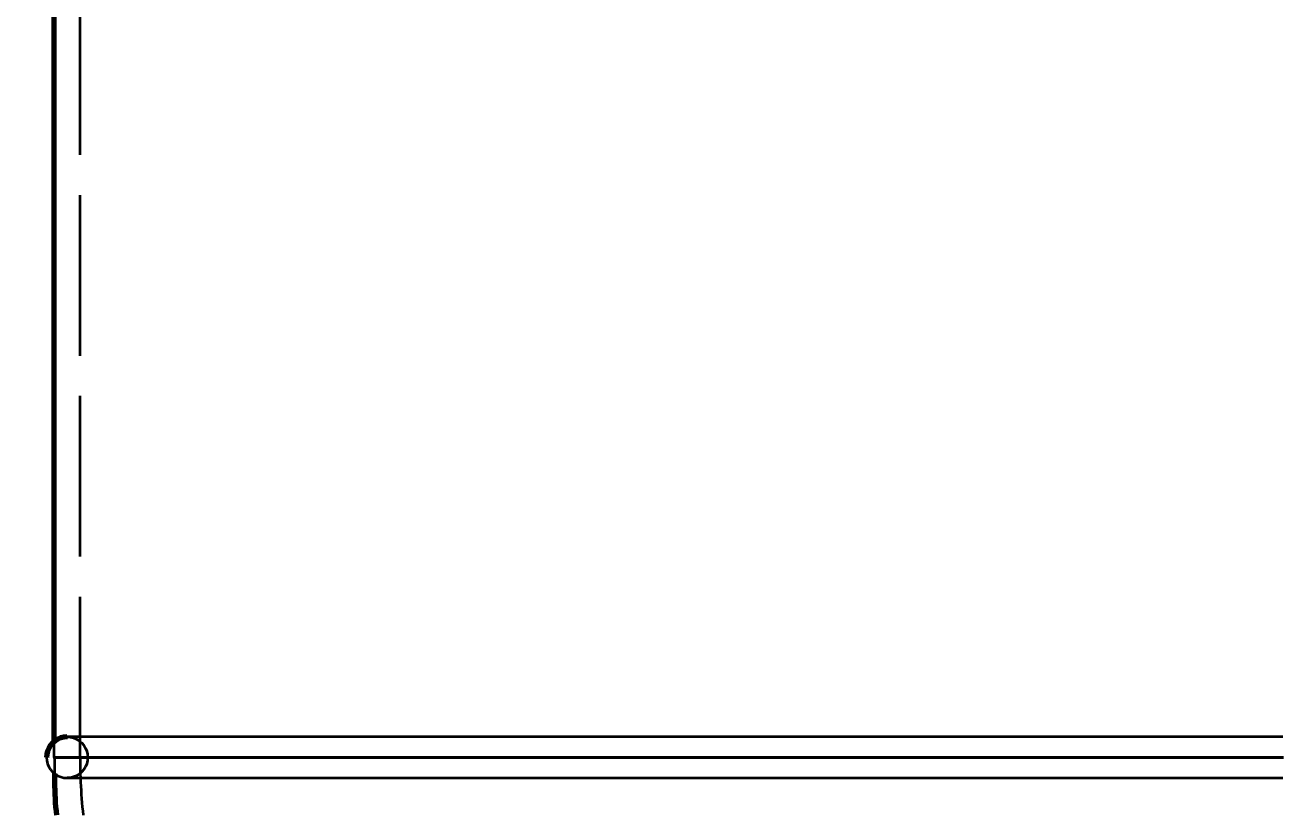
# Model space of a CAD drawing. Header units: millimetres. Extents: x 0 to 594, y 0 to 420.
# Drawn here: x 87.52 to 118.73, y 186.75 to 206.37 of the extents above; entities that cross this region are included whole.
import ezdxf

# ---------------------------------------------------------------- set-up
doc = ezdxf.new("R2010")
doc.units = ezdxf.units.MM
doc.linetypes.add('IRAM-E-TRAZOS', pattern=[5, 4, -1])
for name, color, linetype, lineweight in [('01-VISIBLE', 7, 'CONTINUOUS', 70), ('02-OCULTA', 4, 'IRAM-E-TRAZOS', 35), ('04-COTA', 3, 'CONTINUOUS', 18)]:
    doc.layers.add(name, color=color, linetype=linetype, lineweight=lineweight)
doc.styles.add('ISO3098', font='isocpeur.ttf')
doc.dimstyles.new('FLAMA-IRAM', dxfattribs={"dimtxt": 3.5, "dimasz": 3.5, "dimexe": 2, "dimexo": 1.5, "dimgap": 1, "dimtad": 1, "dimdec": 1, "dimtxsty": 'ISO3098', "dimblk": 'IRAM_FLECHA', "dimblk1": 'IRAM_FLECHA', "dimblk2": 'IRAM_FLECHA', "dimcen": 2.5, "dimclrd": 3, "dimclre": 3, "dimclrt": 3, "dimazin": 3, "dimtfac": 1, "dimtmove": 0, "dimatfit": 3, "dimlwd": 18, "dimlwe": 18})

# ---------------------------------------------------------------- blocks, each defined once
blk = doc.blocks.new('IRAM_FLECHA')
blk.add_solid([(0, 0), (-1, 0.125), (-1, -0.125)])

msp = doc.modelspace()

# ---------------------------------------------------------------- linework, layer by layer
at = {"layer": '01-VISIBLE'}
msp.add_line((88.25, 188.533), (88.25, 294.734), dxfattribs=at)
for points in [[(88.57, 188.645), (88.49, 188.639), (88.412, 188.62), (88.338, 188.59), (88.269, 188.548), (88.208, 188.495), (88.156, 188.434), (88.114, 188.366), (88.083, 188.292), (88.064, 188.214), (88.058, 188.133)], [(88.253, 187.731), (88.254, 187.627), (88.256, 187.523), (88.258, 187.419), (88.26, 187.315), (88.264, 187.211), (88.269, 187.106), (88.275, 187.002), (88.283, 186.899), (88.293, 186.795), (88.304, 186.691)]]:
    msp.add_lwpolyline(points, dxfattribs=at)
at = {"layer": '02-OCULTA'}
for p, q in [((88.89, 188.133), (88.89, 295.133)), ((88.25, 188.133), (88.25, 188.533))]:
    msp.add_line(p, q, dxfattribs=at)
for points in [[(118.824, 188.645), (118.666, 188.645), (118.508, 188.645), (118.349, 188.645), (118.191, 188.645), (118.032, 188.645), (117.874, 188.645), (117.716, 188.645), (117.557, 188.645), (117.399, 188.645), (117.24, 188.645), (117.082, 188.645), (116.924, 188.645), (116.765, 188.645), (116.607, 188.645), (116.448, 188.645), (116.29, 188.645), (116.132, 188.645), (115.973, 188.645), (115.815, 188.645), (115.656, 188.645), (115.498, 188.645), (115.34, 188.645), (115.181, 188.645), (115.023, 188.645), (114.864, 188.645), (114.706, 188.645), (114.548, 188.645), (114.389, 188.645), (114.231, 188.645), (114.072, 188.645), (113.914, 188.645), (113.756, 188.645), (113.597, 188.645), (113.439, 188.645), (113.28, 188.645), (113.122, 188.645), (112.964, 188.645), (112.805, 188.645), (112.647, 188.645), (112.488, 188.645), (112.33, 188.645), (112.172, 188.645), (112.013, 188.645), (111.855, 188.645), (111.696, 188.645), (111.538, 188.645), (111.38, 188.645), (111.221, 188.645), (111.063, 188.645), (110.904, 188.645), (110.746, 188.645), (110.588, 188.645), (110.429, 188.645), (110.271, 188.645), (110.112, 188.645), (109.954, 188.645), (109.796, 188.645), (109.637, 188.645), (109.479, 188.645), (109.32, 188.645), (109.162, 188.645), (109.004, 188.645), (108.845, 188.645), (108.687, 188.645), (108.528, 188.645), (108.37, 188.645), (108.212, 188.645), (108.053, 188.645), (107.895, 188.645), (107.736, 188.645), (107.578, 188.645), (107.42, 188.645), (107.261, 188.645), (107.103, 188.645), (106.944, 188.645), (106.786, 188.645), (106.628, 188.645), (106.469, 188.645), (106.311, 188.645), (106.152, 188.645), (105.994, 188.645), (105.836, 188.645), (105.677, 188.645), (105.519, 188.645), (105.36, 188.645), (105.202, 188.645), (105.044, 188.645), (104.885, 188.645), (104.727, 188.645), (104.568, 188.645), (104.41, 188.645), (104.252, 188.645), (104.093, 188.645), (103.935, 188.645), (103.776, 188.645), (103.618, 188.645), (103.46, 188.645), (103.301, 188.645), (103.143, 188.645), (102.984, 188.645), (102.826, 188.645), (102.668, 188.645), (102.509, 188.645), (102.351, 188.645), (102.192, 188.645), (102.034, 188.645), (101.876, 188.645), (101.717, 188.645), (101.559, 188.645), (101.4, 188.645), (101.242, 188.645), (101.084, 188.645), (100.925, 188.645), (100.767, 188.645), (100.608, 188.645), (100.45, 188.645), (100.292, 188.645), (100.133, 188.645), (99.975, 188.645), (99.816, 188.645), (99.658, 188.645), (99.5, 188.645), (99.341, 188.645), (99.183, 188.645), (99.024, 188.645), (98.866, 188.645), (98.708, 188.645), (98.549, 188.645), (98.391, 188.645), (98.232, 188.645), (98.074, 188.645), (97.916, 188.645), (97.757, 188.645), (97.599, 188.645), (97.44, 188.645), (97.282, 188.645), (97.124, 188.645), (96.965, 188.645), (96.807, 188.645), (96.648, 188.645), (96.49, 188.645), (96.332, 188.645), (96.173, 188.645), (96.015, 188.645), (95.856, 188.645), (95.698, 188.645), (95.54, 188.645), (95.381, 188.645), (95.223, 188.645), (95.064, 188.645), (94.906, 188.645), (94.748, 188.645), (94.589, 188.645), (94.431, 188.645), (94.272, 188.645), (94.114, 188.645), (93.956, 188.645), (93.797, 188.645), (93.639, 188.645), (93.48, 188.645), (93.322, 188.645), (93.164, 188.645), (93.005, 188.645), (92.847, 188.645), (92.688, 188.645), (92.53, 188.645), (92.372, 188.645), (92.213, 188.645), (92.055, 188.645), (91.896, 188.645), (91.738, 188.645), (91.58, 188.645), (91.421, 188.645), (91.263, 188.645), (91.104, 188.645), (90.946, 188.645), (90.788, 188.645), (90.629, 188.645), (90.471, 188.645), (90.312, 188.645), (90.154, 188.645), (89.996, 188.645), (89.837, 188.645), (89.679, 188.645), (89.52, 188.645), (89.362, 188.645), (89.204, 188.645), (89.045, 188.645), (88.887, 188.645), (88.728, 188.645), (88.57, 188.645)], [(118.824, 188.645), (118.666, 188.645), (118.508, 188.645), (118.349, 188.645), (118.191, 188.645), (118.032, 188.645), (117.874, 188.645), (117.716, 188.645), (117.557, 188.645), (117.399, 188.645), (117.24, 188.645), (117.082, 188.645), (116.924, 188.645), (116.765, 188.645), (116.607, 188.645), (116.448, 188.645), (116.29, 188.645), (116.132, 188.645), (115.973, 188.645), (115.815, 188.645), (115.656, 188.645), (115.498, 188.645), (115.34, 188.645), (115.181, 188.645), (115.023, 188.645), (114.864, 188.645), (114.706, 188.645), (114.548, 188.645), (114.389, 188.645), (114.231, 188.645), (114.072, 188.645), (113.914, 188.645), (113.756, 188.645), (113.597, 188.645), (113.439, 188.645), (113.28, 188.645), (113.122, 188.645), (112.964, 188.645), (112.805, 188.645), (112.647, 188.645), (112.488, 188.645), (112.33, 188.645), (112.172, 188.645), (112.013, 188.645), (111.855, 188.645), (111.696, 188.645), (111.538, 188.645), (111.38, 188.645), (111.221, 188.645), (111.063, 188.645), (110.904, 188.645), (110.746, 188.645), (110.588, 188.645), (110.429, 188.645), (110.271, 188.645), (110.112, 188.645), (109.954, 188.645), (109.796, 188.645), (109.637, 188.645), (109.479, 188.645), (109.32, 188.645), (109.162, 188.645), (109.004, 188.645), (108.845, 188.645), (108.687, 188.645), (108.528, 188.645), (108.37, 188.645), (108.212, 188.645), (108.053, 188.645), (107.895, 188.645), (107.736, 188.645), (107.578, 188.645), (107.42, 188.645), (107.261, 188.645), (107.103, 188.645), (106.944, 188.645), (106.786, 188.645), (106.628, 188.645), (106.469, 188.645), (106.311, 188.645), (106.152, 188.645), (105.994, 188.645), (105.836, 188.645), (105.677, 188.645), (105.519, 188.645), (105.36, 188.645), (105.202, 188.645), (105.044, 188.645), (104.885, 188.645), (104.727, 188.645), (104.568, 188.645), (104.41, 188.645), (104.252, 188.645), (104.093, 188.645), (103.935, 188.645), (103.776, 188.645), (103.618, 188.645), (103.46, 188.645), (103.301, 188.645), (103.143, 188.645), (102.984, 188.645), (102.826, 188.645), (102.668, 188.645), (102.509, 188.645), (102.351, 188.645), (102.192, 188.645), (102.034, 188.645), (101.876, 188.645), (101.717, 188.645), (101.559, 188.645), (101.4, 188.645), (101.242, 188.645), (101.084, 188.645), (100.925, 188.645), (100.767, 188.645), (100.608, 188.645), (100.45, 188.645), (100.292, 188.645), (100.133, 188.645), (99.975, 188.645), (99.816, 188.645), (99.658, 188.645), (99.5, 188.645), (99.341, 188.645), (99.183, 188.645), (99.024, 188.645), (98.866, 188.645), (98.708, 188.645), (98.549, 188.645), (98.391, 188.645), (98.232, 188.645), (98.074, 188.645), (97.916, 188.645), (97.757, 188.645), (97.599, 188.645), (97.44, 188.645), (97.282, 188.645), (97.124, 188.645), (96.965, 188.645), (96.807, 188.645), (96.648, 188.645), (96.49, 188.645), (96.332, 188.645), (96.173, 188.645), (96.015, 188.645), (95.856, 188.645), (95.698, 188.645), (95.54, 188.645), (95.381, 188.645), (95.223, 188.645), (95.064, 188.645), (94.906, 188.645), (94.748, 188.645), (94.589, 188.645), (94.431, 188.645), (94.272, 188.645), (94.114, 188.645), (93.956, 188.645), (93.797, 188.645), (93.639, 188.645), (93.48, 188.645), (93.322, 188.645), (93.164, 188.645), (93.005, 188.645), (92.847, 188.645), (92.688, 188.645), (92.53, 188.645), (92.372, 188.645), (92.213, 188.645), (92.055, 188.645), (91.896, 188.645), (91.738, 188.645), (91.58, 188.645), (91.421, 188.645), (91.263, 188.645), (91.104, 188.645), (90.946, 188.645), (90.788, 188.645), (90.629, 188.645), (90.471, 188.645), (90.312, 188.645), (90.154, 188.645), (89.996, 188.645), (89.837, 188.645), (89.679, 188.645), (89.52, 188.645), (89.362, 188.645), (89.204, 188.645), (89.045, 188.645), (88.887, 188.645), (88.728, 188.645), (88.57, 188.645)], [(88.57, 188.645), (88.65, 188.639), (88.728, 188.62), (88.802, 188.59), (88.871, 188.548), (88.932, 188.495), (88.984, 188.434), (89.026, 188.366), (89.057, 188.292), (89.076, 188.214), (89.082, 188.133), (89.076, 188.053), (89.057, 187.975), (89.026, 187.901), (88.984, 187.832), (88.932, 187.771), (88.871, 187.719), (88.802, 187.677), (88.728, 187.646), (88.65, 187.628), (88.57, 187.621)], [(88.058, 188.133), (88.064, 188.053), (88.083, 187.975), (88.114, 187.901), (88.156, 187.832), (88.208, 187.771), (88.269, 187.719), (88.338, 187.677), (88.412, 187.646), (88.49, 187.628), (88.57, 187.621)], [(118.81, 188.133), (118.65, 188.133), (118.49, 188.133), (118.33, 188.133), (118.17, 188.133), (118.01, 188.133), (117.85, 188.133), (117.69, 188.133), (117.53, 188.133), (117.37, 188.133), (117.21, 188.133), (117.05, 188.133), (116.89, 188.133), (116.73, 188.133), (116.57, 188.133), (116.41, 188.133), (116.25, 188.133), (116.09, 188.133), (115.93, 188.133), (115.77, 188.133), (115.61, 188.133), (115.45, 188.133), (115.29, 188.133), (115.13, 188.133), (114.97, 188.133), (114.81, 188.133), (114.65, 188.133), (114.49, 188.133), (114.33, 188.133), (114.17, 188.133), (114.01, 188.133), (113.85, 188.133), (113.69, 188.133), (113.53, 188.133), (113.37, 188.133), (113.21, 188.133), (113.05, 188.133), (112.89, 188.133), (112.73, 188.133), (112.57, 188.133), (112.41, 188.133), (112.25, 188.133), (112.09, 188.133), (111.93, 188.133), (111.77, 188.133), (111.61, 188.133), (111.45, 188.133), (111.29, 188.133), (111.13, 188.133), (110.97, 188.133), (110.81, 188.133), (110.65, 188.133), (110.49, 188.133), (110.33, 188.133), (110.17, 188.133), (110.01, 188.133), (109.85, 188.133), (109.69, 188.133), (109.53, 188.133), (109.37, 188.133), (109.21, 188.133), (109.05, 188.133), (108.89, 188.133), (108.73, 188.133), (108.57, 188.133), (108.41, 188.133), (108.25, 188.133), (108.09, 188.133), (107.93, 188.133), (107.77, 188.133), (107.61, 188.133), (107.45, 188.133), (107.29, 188.133), (107.13, 188.133), (106.97, 188.133), (106.81, 188.133), (106.65, 188.133), (106.49, 188.133), (106.33, 188.133), (106.17, 188.133), (106.01, 188.133), (105.85, 188.133), (105.69, 188.133), (105.53, 188.133), (105.37, 188.133), (105.21, 188.133), (105.05, 188.133), (104.89, 188.133), (104.73, 188.133), (104.57, 188.133), (104.41, 188.133), (104.25, 188.133), (104.09, 188.133), (103.93, 188.133), (103.77, 188.133), (103.61, 188.133), (103.45, 188.133), (103.29, 188.133), (103.13, 188.133), (102.97, 188.133), (102.81, 188.133), (102.65, 188.133), (102.49, 188.133), (102.33, 188.133), (102.17, 188.133), (102.01, 188.133), (101.85, 188.133), (101.69, 188.133), (101.53, 188.133), (101.37, 188.133), (101.21, 188.133), (101.05, 188.133), (100.89, 188.133), (100.73, 188.133), (100.57, 188.133), (100.41, 188.133), (100.25, 188.133), (100.09, 188.133), (99.93, 188.133), (99.77, 188.133), (99.61, 188.133), (99.45, 188.133), (99.29, 188.133), (99.13, 188.133), (98.97, 188.133), (98.81, 188.133), (98.65, 188.133), (98.49, 188.133), (98.33, 188.133), (98.17, 188.133), (98.01, 188.133), (97.85, 188.133), (97.69, 188.133), (97.53, 188.133), (97.37, 188.133), (97.21, 188.133), (97.05, 188.133), (96.89, 188.133), (96.73, 188.133), (96.57, 188.133), (96.41, 188.133), (96.25, 188.133), (96.09, 188.133), (95.93, 188.133), (95.77, 188.133), (95.61, 188.133), (95.45, 188.133), (95.29, 188.133), (95.13, 188.133), (94.97, 188.133), (94.81, 188.133), (94.65, 188.133), (94.49, 188.133), (94.33, 188.133), (94.17, 188.133), (94.01, 188.133), (93.85, 188.133), (93.69, 188.133), (93.53, 188.133), (93.37, 188.133), (93.21, 188.133), (93.05, 188.133), (92.89, 188.133), (92.73, 188.133), (92.57, 188.133), (92.41, 188.133), (92.25, 188.133), (92.09, 188.133), (91.93, 188.133), (91.77, 188.133), (91.61, 188.133), (91.45, 188.133), (91.29, 188.133), (91.13, 188.133), (90.97, 188.133), (90.81, 188.133), (90.65, 188.133), (90.49, 188.133), (90.33, 188.133), (90.17, 188.133), (90.01, 188.133), (89.85, 188.133), (89.69, 188.133), (89.53, 188.133), (89.37, 188.133), (89.21, 188.133), (89.05, 188.133), (88.89, 188.133), (88.73, 188.133), (88.57, 188.133), (88.41, 188.133), (88.25, 188.133)], [(88.25, 188.133), (88.41, 188.133), (88.57, 188.133), (88.73, 188.133), (88.89, 188.133), (89.05, 188.133), (89.21, 188.133), (89.37, 188.133), (89.53, 188.133), (89.69, 188.133), (89.85, 188.133), (90.01, 188.133), (90.17, 188.133), (90.33, 188.133), (90.49, 188.133), (90.65, 188.133), (90.81, 188.133), (90.97, 188.133), (91.13, 188.133), (91.29, 188.133), (91.45, 188.133), (91.61, 188.133), (91.77, 188.133), (91.93, 188.133), (92.09, 188.133), (92.25, 188.133), (92.41, 188.133), (92.57, 188.133), (92.73, 188.133), (92.89, 188.133), (93.05, 188.133), (93.21, 188.133), (93.37, 188.133), (93.53, 188.133), (93.69, 188.133), (93.85, 188.133), (94.01, 188.133), (94.17, 188.133), (94.33, 188.133), (94.49, 188.133), (94.65, 188.133), (94.81, 188.133), (94.97, 188.133), (95.13, 188.133), (95.29, 188.133), (95.45, 188.133), (95.61, 188.133), (95.77, 188.133), (95.93, 188.133), (96.09, 188.133), (96.25, 188.133), (96.41, 188.133), (96.57, 188.133), (96.73, 188.133), (96.89, 188.133), (97.05, 188.133), (97.21, 188.133), (97.37, 188.133), (97.53, 188.133), (97.69, 188.133), (97.85, 188.133), (98.01, 188.133), (98.17, 188.133), (98.33, 188.133), (98.49, 188.133), (98.65, 188.133), (98.81, 188.133), (98.97, 188.133), (99.13, 188.133), (99.29, 188.133), (99.45, 188.133), (99.61, 188.133), (99.77, 188.133), (99.93, 188.133), (100.09, 188.133), (100.25, 188.133), (100.41, 188.133), (100.57, 188.133), (100.73, 188.133), (100.89, 188.133), (101.05, 188.133), (101.21, 188.133), (101.37, 188.133), (101.53, 188.133), (101.69, 188.133), (101.85, 188.133), (102.01, 188.133), (102.17, 188.133), (102.33, 188.133), (102.49, 188.133), (102.65, 188.133), (102.81, 188.133), (102.97, 188.133), (103.13, 188.133), (103.29, 188.133), (103.45, 188.133), (103.61, 188.133), (103.77, 188.133), (103.93, 188.133), (104.09, 188.133), (104.25, 188.133), (104.41, 188.133), (104.57, 188.133), (104.73, 188.133), (104.89, 188.133), (105.05, 188.133), (105.21, 188.133), (105.37, 188.133), (105.53, 188.133), (105.69, 188.133), (105.85, 188.133), (106.01, 188.133), (106.17, 188.133), (106.33, 188.133), (106.49, 188.133), (106.65, 188.133), (106.81, 188.133), (106.97, 188.133), (107.13, 188.133), (107.29, 188.133), (107.45, 188.133), (107.61, 188.133), (107.77, 188.133), (107.93, 188.133), (108.09, 188.133), (108.25, 188.133), (108.41, 188.133), (108.57, 188.133), (108.73, 188.133), (108.89, 188.133), (109.05, 188.133), (109.21, 188.133), (109.37, 188.133), (109.53, 188.133), (109.69, 188.133), (109.85, 188.133), (110.01, 188.133), (110.17, 188.133), (110.33, 188.133), (110.49, 188.133), (110.65, 188.133), (110.81, 188.133), (110.97, 188.133), (111.13, 188.133), (111.29, 188.133), (111.45, 188.133), (111.61, 188.133), (111.77, 188.133), (111.93, 188.133), (112.09, 188.133), (112.25, 188.133), (112.41, 188.133), (112.57, 188.133), (112.73, 188.133), (112.89, 188.133), (113.05, 188.133), (113.21, 188.133), (113.37, 188.133), (113.53, 188.133), (113.69, 188.133), (113.85, 188.133), (114.01, 188.133), (114.17, 188.133), (114.33, 188.133), (114.49, 188.133), (114.65, 188.133), (114.81, 188.133), (114.97, 188.133), (115.13, 188.133), (115.29, 188.133), (115.45, 188.133), (115.61, 188.133), (115.77, 188.133), (115.93, 188.133), (116.09, 188.133), (116.25, 188.133), (116.41, 188.133), (116.57, 188.133), (116.73, 188.133), (116.89, 188.133), (117.05, 188.133), (117.21, 188.133), (117.37, 188.133), (117.53, 188.133), (117.69, 188.133), (117.85, 188.133), (118.01, 188.133), (118.17, 188.133), (118.33, 188.133), (118.49, 188.133), (118.65, 188.133), (118.81, 188.133)], [(118.81, 188.133), (118.65, 188.133), (118.49, 188.133), (118.33, 188.133), (118.17, 188.133), (118.01, 188.133), (117.85, 188.133), (117.69, 188.133), (117.53, 188.133), (117.37, 188.133), (117.21, 188.133), (117.05, 188.133), (116.89, 188.133), (116.73, 188.133), (116.57, 188.133), (116.41, 188.133), (116.25, 188.133), (116.09, 188.133), (115.93, 188.133), (115.77, 188.133), (115.61, 188.133), (115.45, 188.133), (115.29, 188.133), (115.13, 188.133), (114.97, 188.133), (114.81, 188.133), (114.65, 188.133), (114.49, 188.133), (114.33, 188.133), (114.17, 188.133), (114.01, 188.133), (113.85, 188.133), (113.69, 188.133), (113.53, 188.133), (113.37, 188.133), (113.21, 188.133), (113.05, 188.133), (112.89, 188.133), (112.73, 188.133), (112.57, 188.133), (112.41, 188.133), (112.25, 188.133), (112.09, 188.133), (111.93, 188.133), (111.77, 188.133), (111.61, 188.133), (111.45, 188.133), (111.29, 188.133), (111.13, 188.133), (110.97, 188.133), (110.81, 188.133), (110.65, 188.133), (110.49, 188.133), (110.33, 188.133), (110.17, 188.133), (110.01, 188.133), (109.85, 188.133), (109.69, 188.133), (109.53, 188.133), (109.37, 188.133), (109.21, 188.133), (109.05, 188.133), (108.89, 188.133), (108.73, 188.133), (108.57, 188.133), (108.41, 188.133), (108.25, 188.133), (108.09, 188.133), (107.93, 188.133), (107.77, 188.133), (107.61, 188.133), (107.45, 188.133), (107.29, 188.133), (107.13, 188.133), (106.97, 188.133), (106.81, 188.133), (106.65, 188.133), (106.49, 188.133), (106.33, 188.133), (106.17, 188.133), (106.01, 188.133), (105.85, 188.133), (105.69, 188.133), (105.53, 188.133), (105.37, 188.133), (105.21, 188.133), (105.05, 188.133), (104.89, 188.133), (104.73, 188.133), (104.57, 188.133), (104.41, 188.133), (104.25, 188.133), (104.09, 188.133), (103.93, 188.133), (103.77, 188.133), (103.61, 188.133), (103.45, 188.133), (103.29, 188.133), (103.13, 188.133), (102.97, 188.133), (102.81, 188.133), (102.65, 188.133), (102.49, 188.133), (102.33, 188.133), (102.17, 188.133), (102.01, 188.133), (101.85, 188.133), (101.69, 188.133), (101.53, 188.133), (101.37, 188.133), (101.21, 188.133), (101.05, 188.133), (100.89, 188.133), (100.73, 188.133), (100.57, 188.133), (100.41, 188.133), (100.25, 188.133), (100.09, 188.133), (99.93, 188.133), (99.77, 188.133), (99.61, 188.133), (99.45, 188.133), (99.29, 188.133), (99.13, 188.133), (98.97, 188.133), (98.81, 188.133), (98.65, 188.133), (98.49, 188.133), (98.33, 188.133), (98.17, 188.133), (98.01, 188.133), (97.85, 188.133), (97.69, 188.133), (97.53, 188.133), (97.37, 188.133), (97.21, 188.133), (97.05, 188.133), (96.89, 188.133), (96.73, 188.133), (96.57, 188.133), (96.41, 188.133), (96.25, 188.133), (96.09, 188.133), (95.93, 188.133), (95.77, 188.133), (95.61, 188.133), (95.45, 188.133), (95.29, 188.133), (95.13, 188.133), (94.97, 188.133), (94.81, 188.133), (94.65, 188.133), (94.49, 188.133), (94.33, 188.133), (94.17, 188.133), (94.01, 188.133), (93.85, 188.133), (93.69, 188.133), (93.53, 188.133), (93.37, 188.133), (93.21, 188.133), (93.05, 188.133), (92.89, 188.133), (92.73, 188.133), (92.57, 188.133), (92.41, 188.133), (92.25, 188.133), (92.09, 188.133), (91.93, 188.133), (91.77, 188.133), (91.61, 188.133), (91.45, 188.133), (91.29, 188.133), (91.13, 188.133), (90.97, 188.133), (90.81, 188.133), (90.65, 188.133), (90.49, 188.133), (90.33, 188.133), (90.17, 188.133), (90.01, 188.133), (89.85, 188.133), (89.69, 188.133), (89.53, 188.133), (89.37, 188.133), (89.21, 188.133), (89.05, 188.133), (88.89, 188.133), (88.73, 188.133), (88.57, 188.133), (88.41, 188.133), (88.25, 188.133)], [(88.25, 188.133), (88.41, 188.133), (88.57, 188.133), (88.73, 188.133), (88.89, 188.133), (89.05, 188.133), (89.21, 188.133), (89.37, 188.133), (89.53, 188.133), (89.69, 188.133), (89.85, 188.133), (90.01, 188.133), (90.17, 188.133), (90.33, 188.133), (90.49, 188.133), (90.65, 188.133), (90.81, 188.133), (90.97, 188.133), (91.13, 188.133), (91.29, 188.133), (91.45, 188.133), (91.61, 188.133), (91.77, 188.133), (91.93, 188.133), (92.09, 188.133), (92.25, 188.133), (92.41, 188.133), (92.57, 188.133), (92.73, 188.133), (92.89, 188.133), (93.05, 188.133), (93.21, 188.133), (93.37, 188.133), (93.53, 188.133), (93.69, 188.133), (93.85, 188.133), (94.01, 188.133), (94.17, 188.133), (94.33, 188.133), (94.49, 188.133), (94.65, 188.133), (94.81, 188.133), (94.97, 188.133), (95.13, 188.133), (95.29, 188.133), (95.45, 188.133), (95.61, 188.133), (95.77, 188.133), (95.93, 188.133), (96.09, 188.133), (96.25, 188.133), (96.41, 188.133), (96.57, 188.133), (96.73, 188.133), (96.89, 188.133), (97.05, 188.133), (97.21, 188.133), (97.37, 188.133), (97.53, 188.133), (97.69, 188.133), (97.85, 188.133), (98.01, 188.133), (98.17, 188.133), (98.33, 188.133), (98.49, 188.133), (98.65, 188.133), (98.81, 188.133), (98.97, 188.133), (99.13, 188.133), (99.29, 188.133), (99.45, 188.133), (99.61, 188.133), (99.77, 188.133), (99.93, 188.133), (100.09, 188.133), (100.25, 188.133), (100.41, 188.133), (100.57, 188.133), (100.73, 188.133), (100.89, 188.133), (101.05, 188.133), (101.21, 188.133), (101.37, 188.133), (101.53, 188.133), (101.69, 188.133), (101.85, 188.133), (102.01, 188.133), (102.17, 188.133), (102.33, 188.133), (102.49, 188.133), (102.65, 188.133), (102.81, 188.133), (102.97, 188.133), (103.13, 188.133), (103.29, 188.133), (103.45, 188.133), (103.61, 188.133), (103.77, 188.133), (103.93, 188.133), (104.09, 188.133), (104.25, 188.133), (104.41, 188.133), (104.57, 188.133), (104.73, 188.133), (104.89, 188.133), (105.05, 188.133), (105.21, 188.133), (105.37, 188.133), (105.53, 188.133), (105.69, 188.133), (105.85, 188.133), (106.01, 188.133), (106.17, 188.133), (106.33, 188.133), (106.49, 188.133), (106.65, 188.133), (106.81, 188.133), (106.97, 188.133), (107.13, 188.133), (107.29, 188.133), (107.45, 188.133), (107.61, 188.133), (107.77, 188.133), (107.93, 188.133), (108.09, 188.133), (108.25, 188.133), (108.41, 188.133), (108.57, 188.133), (108.73, 188.133), (108.89, 188.133), (109.05, 188.133), (109.21, 188.133), (109.37, 188.133), (109.53, 188.133), (109.69, 188.133), (109.85, 188.133), (110.01, 188.133), (110.17, 188.133), (110.33, 188.133), (110.49, 188.133), (110.65, 188.133), (110.81, 188.133), (110.97, 188.133), (111.13, 188.133), (111.29, 188.133), (111.45, 188.133), (111.61, 188.133), (111.77, 188.133), (111.93, 188.133), (112.09, 188.133), (112.25, 188.133), (112.41, 188.133), (112.57, 188.133), (112.73, 188.133), (112.89, 188.133), (113.05, 188.133), (113.21, 188.133), (113.37, 188.133), (113.53, 188.133), (113.69, 188.133), (113.85, 188.133), (114.01, 188.133), (114.17, 188.133), (114.33, 188.133), (114.49, 188.133), (114.65, 188.133), (114.81, 188.133), (114.97, 188.133), (115.13, 188.133), (115.29, 188.133), (115.45, 188.133), (115.61, 188.133), (115.77, 188.133), (115.93, 188.133), (116.09, 188.133), (116.25, 188.133), (116.41, 188.133), (116.57, 188.133), (116.73, 188.133), (116.89, 188.133), (117.05, 188.133), (117.21, 188.133), (117.37, 188.133), (117.53, 188.133), (117.69, 188.133), (117.85, 188.133), (118.01, 188.133), (118.17, 188.133), (118.33, 188.133), (118.49, 188.133), (118.65, 188.133), (118.81, 188.133)], [(88.25, 188.133), (88.251, 188.066), (88.251, 187.999), (88.252, 187.932), (88.252, 187.865), (88.252, 187.798), (88.253, 187.731)], [(118.839, 188.133), (118.682, 188.133), (118.525, 188.133), (118.368, 188.133), (118.212, 188.133), (118.055, 188.133), (117.898, 188.133), (117.741, 188.133), (117.584, 188.133), (117.428, 188.133), (117.271, 188.133), (117.114, 188.133), (116.957, 188.133), (116.8, 188.133), (116.644, 188.133), (116.487, 188.133), (116.33, 188.133), (116.173, 188.133), (116.016, 188.133), (115.86, 188.133), (115.703, 188.133), (115.546, 188.133), (115.389, 188.133), (115.232, 188.133), (115.076, 188.133), (114.919, 188.133), (114.762, 188.133), (114.605, 188.133), (114.448, 188.133), (114.292, 188.133), (114.135, 188.133), (113.978, 188.133), (113.821, 188.133), (113.664, 188.133), (113.508, 188.133), (113.351, 188.133), (113.194, 188.133), (113.037, 188.133), (112.88, 188.133), (112.724, 188.133), (112.567, 188.133), (112.41, 188.133), (112.253, 188.133), (112.096, 188.133), (111.94, 188.133), (111.783, 188.133), (111.626, 188.133), (111.469, 188.133), (111.312, 188.133), (111.156, 188.133), (110.999, 188.133), (110.842, 188.133), (110.685, 188.133), (110.528, 188.133), (110.372, 188.133), (110.215, 188.133), (110.058, 188.133), (109.901, 188.133), (109.744, 188.133), (109.588, 188.133), (109.431, 188.133), (109.274, 188.133), (109.117, 188.133), (108.96, 188.133), (108.804, 188.133), (108.647, 188.133), (108.49, 188.133), (108.333, 188.133), (108.176, 188.133), (108.02, 188.133), (107.863, 188.133), (107.706, 188.133), (107.549, 188.133), (107.392, 188.133), (107.236, 188.133), (107.079, 188.133), (106.922, 188.133), (106.765, 188.133), (106.608, 188.133), (106.452, 188.133), (106.295, 188.133), (106.138, 188.133), (105.981, 188.133), (105.824, 188.133), (105.668, 188.133), (105.511, 188.133), (105.354, 188.133), (105.197, 188.133), (105.04, 188.133), (104.884, 188.133), (104.727, 188.133), (104.57, 188.133), (104.413, 188.133), (104.256, 188.133), (104.1, 188.133), (103.943, 188.133), (103.786, 188.133), (103.629, 188.133), (103.472, 188.133), (103.316, 188.133), (103.159, 188.133), (103.002, 188.133), (102.845, 188.133), (102.688, 188.133), (102.532, 188.133), (102.375, 188.133), (102.218, 188.133), (102.061, 188.133), (101.904, 188.133), (101.748, 188.133), (101.591, 188.133), (101.434, 188.133), (101.277, 188.133), (101.12, 188.133), (100.964, 188.133), (100.807, 188.133), (100.65, 188.133), (100.493, 188.133), (100.336, 188.133), (100.18, 188.133), (100.023, 188.133), (99.866, 188.133), (99.709, 188.133), (99.552, 188.133), (99.396, 188.133), (99.239, 188.133), (99.082, 188.133), (98.925, 188.133), (98.768, 188.133), (98.612, 188.133), (98.455, 188.133), (98.298, 188.133), (98.141, 188.133), (97.984, 188.133), (97.828, 188.133), (97.671, 188.133), (97.514, 188.133), (97.357, 188.133), (97.2, 188.133), (97.044, 188.133), (96.887, 188.133), (96.73, 188.133), (96.573, 188.133), (96.416, 188.133), (96.26, 188.133), (96.103, 188.133), (95.946, 188.133), (95.789, 188.133), (95.632, 188.133), (95.476, 188.133), (95.319, 188.133), (95.162, 188.133), (95.005, 188.133), (94.848, 188.133), (94.692, 188.133), (94.535, 188.133), (94.378, 188.133), (94.221, 188.133), (94.064, 188.133), (93.908, 188.133), (93.751, 188.133), (93.594, 188.133), (93.437, 188.133), (93.28, 188.133), (93.124, 188.133), (92.967, 188.133), (92.81, 188.133), (92.653, 188.133), (92.496, 188.133), (92.34, 188.133), (92.183, 188.133), (92.026, 188.133), (91.869, 188.133), (91.712, 188.133), (91.556, 188.133), (91.399, 188.133), (91.242, 188.133), (91.085, 188.133), (90.928, 188.133), (90.772, 188.133), (90.615, 188.133), (90.458, 188.133), (90.301, 188.133), (90.144, 188.133), (89.988, 188.133), (89.831, 188.133), (89.674, 188.133), (89.517, 188.133), (89.36, 188.133), (89.204, 188.133), (89.047, 188.133), (88.89, 188.133)], [(88.89, 188.133), (89.047, 188.133), (89.204, 188.133), (89.36, 188.133), (89.517, 188.133), (89.674, 188.133), (89.831, 188.133), (89.988, 188.133), (90.144, 188.133), (90.301, 188.133), (90.458, 188.133), (90.615, 188.133), (90.772, 188.133), (90.928, 188.133), (91.085, 188.133), (91.242, 188.133), (91.399, 188.133), (91.556, 188.133), (91.712, 188.133), (91.869, 188.133), (92.026, 188.133), (92.183, 188.133), (92.34, 188.133), (92.496, 188.133), (92.653, 188.133), (92.81, 188.133), (92.967, 188.133), (93.124, 188.133), (93.28, 188.133), (93.437, 188.133), (93.594, 188.133), (93.751, 188.133), (93.908, 188.133), (94.064, 188.133), (94.221, 188.133), (94.378, 188.133), (94.535, 188.133), (94.692, 188.133), (94.848, 188.133), (95.005, 188.133), (95.162, 188.133), (95.319, 188.133), (95.476, 188.133), (95.632, 188.133), (95.789, 188.133), (95.946, 188.133), (96.103, 188.133), (96.26, 188.133), (96.416, 188.133), (96.573, 188.133), (96.73, 188.133), (96.887, 188.133), (97.044, 188.133), (97.2, 188.133), (97.357, 188.133), (97.514, 188.133), (97.671, 188.133), (97.828, 188.133), (97.984, 188.133), (98.141, 188.133), (98.298, 188.133), (98.455, 188.133), (98.612, 188.133), (98.768, 188.133), (98.925, 188.133), (99.082, 188.133), (99.239, 188.133), (99.396, 188.133), (99.552, 188.133), (99.709, 188.133), (99.866, 188.133), (100.023, 188.133), (100.18, 188.133), (100.336, 188.133), (100.493, 188.133), (100.65, 188.133), (100.807, 188.133), (100.964, 188.133), (101.12, 188.133), (101.277, 188.133), (101.434, 188.133), (101.591, 188.133), (101.748, 188.133), (101.904, 188.133), (102.061, 188.133), (102.218, 188.133), (102.375, 188.133), (102.532, 188.133), (102.688, 188.133), (102.845, 188.133), (103.002, 188.133), (103.159, 188.133), (103.316, 188.133), (103.472, 188.133), (103.629, 188.133), (103.786, 188.133), (103.943, 188.133), (104.1, 188.133), (104.256, 188.133), (104.413, 188.133), (104.57, 188.133), (104.727, 188.133), (104.884, 188.133), (105.04, 188.133), (105.197, 188.133), (105.354, 188.133), (105.511, 188.133), (105.668, 188.133), (105.824, 188.133), (105.981, 188.133), (106.138, 188.133), (106.295, 188.133), (106.452, 188.133), (106.608, 188.133), (106.765, 188.133), (106.922, 188.133), (107.079, 188.133), (107.236, 188.133), (107.392, 188.133), (107.549, 188.133), (107.706, 188.133), (107.863, 188.133), (108.02, 188.133), (108.176, 188.133), (108.333, 188.133), (108.49, 188.133), (108.647, 188.133), (108.804, 188.133), (108.96, 188.133), (109.117, 188.133), (109.274, 188.133), (109.431, 188.133), (109.588, 188.133), (109.744, 188.133), (109.901, 188.133), (110.058, 188.133), (110.215, 188.133), (110.372, 188.133), (110.528, 188.133), (110.685, 188.133), (110.842, 188.133), (110.999, 188.133), (111.156, 188.133), (111.312, 188.133), (111.469, 188.133), (111.626, 188.133), (111.783, 188.133), (111.94, 188.133), (112.096, 188.133), (112.253, 188.133), (112.41, 188.133), (112.567, 188.133), (112.724, 188.133), (112.88, 188.133), (113.037, 188.133), (113.194, 188.133), (113.351, 188.133), (113.508, 188.133), (113.664, 188.133), (113.821, 188.133), (113.978, 188.133), (114.135, 188.133), (114.292, 188.133), (114.448, 188.133), (114.605, 188.133), (114.762, 188.133), (114.919, 188.133), (115.076, 188.133), (115.232, 188.133), (115.389, 188.133), (115.546, 188.133), (115.703, 188.133), (115.86, 188.133), (116.016, 188.133), (116.173, 188.133), (116.33, 188.133), (116.487, 188.133), (116.644, 188.133), (116.8, 188.133), (116.957, 188.133), (117.114, 188.133), (117.271, 188.133), (117.428, 188.133), (117.584, 188.133), (117.741, 188.133), (117.898, 188.133), (118.055, 188.133), (118.212, 188.133), (118.368, 188.133), (118.525, 188.133), (118.682, 188.133), (118.839, 188.133)], [(118.839, 188.133), (118.682, 188.133), (118.525, 188.133), (118.368, 188.133), (118.212, 188.133), (118.055, 188.133), (117.898, 188.133), (117.741, 188.133), (117.584, 188.133), (117.428, 188.133), (117.271, 188.133), (117.114, 188.133), (116.957, 188.133), (116.8, 188.133), (116.644, 188.133), (116.487, 188.133), (116.33, 188.133), (116.173, 188.133), (116.016, 188.133), (115.86, 188.133), (115.703, 188.133), (115.546, 188.133), (115.389, 188.133), (115.232, 188.133), (115.076, 188.133), (114.919, 188.133), (114.762, 188.133), (114.605, 188.133), (114.448, 188.133), (114.292, 188.133), (114.135, 188.133), (113.978, 188.133), (113.821, 188.133), (113.664, 188.133), (113.508, 188.133), (113.351, 188.133), (113.194, 188.133), (113.037, 188.133), (112.88, 188.133), (112.724, 188.133), (112.567, 188.133), (112.41, 188.133), (112.253, 188.133), (112.096, 188.133), (111.94, 188.133), (111.783, 188.133), (111.626, 188.133), (111.469, 188.133), (111.312, 188.133), (111.156, 188.133), (110.999, 188.133), (110.842, 188.133), (110.685, 188.133), (110.528, 188.133), (110.372, 188.133), (110.215, 188.133), (110.058, 188.133), (109.901, 188.133), (109.744, 188.133), (109.588, 188.133), (109.431, 188.133), (109.274, 188.133), (109.117, 188.133), (108.96, 188.133), (108.804, 188.133), (108.647, 188.133), (108.49, 188.133), (108.333, 188.133), (108.176, 188.133), (108.02, 188.133), (107.863, 188.133), (107.706, 188.133), (107.549, 188.133), (107.392, 188.133), (107.236, 188.133), (107.079, 188.133), (106.922, 188.133), (106.765, 188.133), (106.608, 188.133), (106.452, 188.133), (106.295, 188.133), (106.138, 188.133), (105.981, 188.133), (105.824, 188.133), (105.668, 188.133), (105.511, 188.133), (105.354, 188.133), (105.197, 188.133), (105.04, 188.133), (104.884, 188.133), (104.727, 188.133), (104.57, 188.133), (104.413, 188.133), (104.256, 188.133), (104.1, 188.133), (103.943, 188.133), (103.786, 188.133), (103.629, 188.133), (103.472, 188.133), (103.316, 188.133), (103.159, 188.133), (103.002, 188.133), (102.845, 188.133), (102.688, 188.133), (102.532, 188.133), (102.375, 188.133), (102.218, 188.133), (102.061, 188.133), (101.904, 188.133), (101.748, 188.133), (101.591, 188.133), (101.434, 188.133), (101.277, 188.133), (101.12, 188.133), (100.964, 188.133), (100.807, 188.133), (100.65, 188.133), (100.493, 188.133), (100.336, 188.133), (100.18, 188.133), (100.023, 188.133), (99.866, 188.133), (99.709, 188.133), (99.552, 188.133), (99.396, 188.133), (99.239, 188.133), (99.082, 188.133), (98.925, 188.133), (98.768, 188.133), (98.612, 188.133), (98.455, 188.133), (98.298, 188.133), (98.141, 188.133), (97.984, 188.133), (97.828, 188.133), (97.671, 188.133), (97.514, 188.133), (97.357, 188.133), (97.2, 188.133), (97.044, 188.133), (96.887, 188.133), (96.73, 188.133), (96.573, 188.133), (96.416, 188.133), (96.26, 188.133), (96.103, 188.133), (95.946, 188.133), (95.789, 188.133), (95.632, 188.133), (95.476, 188.133), (95.319, 188.133), (95.162, 188.133), (95.005, 188.133), (94.848, 188.133), (94.692, 188.133), (94.535, 188.133), (94.378, 188.133), (94.221, 188.133), (94.064, 188.133), (93.908, 188.133), (93.751, 188.133), (93.594, 188.133), (93.437, 188.133), (93.28, 188.133), (93.124, 188.133), (92.967, 188.133), (92.81, 188.133), (92.653, 188.133), (92.496, 188.133), (92.34, 188.133), (92.183, 188.133), (92.026, 188.133), (91.869, 188.133), (91.712, 188.133), (91.556, 188.133), (91.399, 188.133), (91.242, 188.133), (91.085, 188.133), (90.928, 188.133), (90.772, 188.133), (90.615, 188.133), (90.458, 188.133), (90.301, 188.133), (90.144, 188.133), (89.988, 188.133), (89.831, 188.133), (89.674, 188.133), (89.517, 188.133), (89.36, 188.133), (89.204, 188.133), (89.047, 188.133), (88.89, 188.133)], [(88.89, 188.133), (89.047, 188.133), (89.204, 188.133), (89.36, 188.133), (89.517, 188.133), (89.674, 188.133), (89.831, 188.133), (89.988, 188.133), (90.144, 188.133), (90.301, 188.133), (90.458, 188.133), (90.615, 188.133), (90.772, 188.133), (90.928, 188.133), (91.085, 188.133), (91.242, 188.133), (91.399, 188.133), (91.556, 188.133), (91.712, 188.133), (91.869, 188.133), (92.026, 188.133), (92.183, 188.133), (92.34, 188.133), (92.496, 188.133), (92.653, 188.133), (92.81, 188.133), (92.967, 188.133), (93.124, 188.133), (93.28, 188.133), (93.437, 188.133), (93.594, 188.133), (93.751, 188.133), (93.908, 188.133), (94.064, 188.133), (94.221, 188.133), (94.378, 188.133), (94.535, 188.133), (94.692, 188.133), (94.848, 188.133), (95.005, 188.133), (95.162, 188.133), (95.319, 188.133), (95.476, 188.133), (95.632, 188.133), (95.789, 188.133), (95.946, 188.133), (96.103, 188.133), (96.26, 188.133), (96.416, 188.133), (96.573, 188.133), (96.73, 188.133), (96.887, 188.133), (97.044, 188.133), (97.2, 188.133), (97.357, 188.133), (97.514, 188.133), (97.671, 188.133), (97.828, 188.133), (97.984, 188.133), (98.141, 188.133), (98.298, 188.133), (98.455, 188.133), (98.612, 188.133), (98.768, 188.133), (98.925, 188.133), (99.082, 188.133), (99.239, 188.133), (99.396, 188.133), (99.552, 188.133), (99.709, 188.133), (99.866, 188.133), (100.023, 188.133), (100.18, 188.133), (100.336, 188.133), (100.493, 188.133), (100.65, 188.133), (100.807, 188.133), (100.964, 188.133), (101.12, 188.133), (101.277, 188.133), (101.434, 188.133), (101.591, 188.133), (101.748, 188.133), (101.904, 188.133), (102.061, 188.133), (102.218, 188.133), (102.375, 188.133), (102.532, 188.133), (102.688, 188.133), (102.845, 188.133), (103.002, 188.133), (103.159, 188.133), (103.316, 188.133), (103.472, 188.133), (103.629, 188.133), (103.786, 188.133), (103.943, 188.133), (104.1, 188.133), (104.256, 188.133), (104.413, 188.133), (104.57, 188.133), (104.727, 188.133), (104.884, 188.133), (105.04, 188.133), (105.197, 188.133), (105.354, 188.133), (105.511, 188.133), (105.668, 188.133), (105.824, 188.133), (105.981, 188.133), (106.138, 188.133), (106.295, 188.133), (106.452, 188.133), (106.608, 188.133), (106.765, 188.133), (106.922, 188.133), (107.079, 188.133), (107.236, 188.133), (107.392, 188.133), (107.549, 188.133), (107.706, 188.133), (107.863, 188.133), (108.02, 188.133), (108.176, 188.133), (108.333, 188.133), (108.49, 188.133), (108.647, 188.133), (108.804, 188.133), (108.96, 188.133), (109.117, 188.133), (109.274, 188.133), (109.431, 188.133), (109.588, 188.133), (109.744, 188.133), (109.901, 188.133), (110.058, 188.133), (110.215, 188.133), (110.372, 188.133), (110.528, 188.133), (110.685, 188.133), (110.842, 188.133), (110.999, 188.133), (111.156, 188.133), (111.312, 188.133), (111.469, 188.133), (111.626, 188.133), (111.783, 188.133), (111.94, 188.133), (112.096, 188.133), (112.253, 188.133), (112.41, 188.133), (112.567, 188.133), (112.724, 188.133), (112.88, 188.133), (113.037, 188.133), (113.194, 188.133), (113.351, 188.133), (113.508, 188.133), (113.664, 188.133), (113.821, 188.133), (113.978, 188.133), (114.135, 188.133), (114.292, 188.133), (114.448, 188.133), (114.605, 188.133), (114.762, 188.133), (114.919, 188.133), (115.076, 188.133), (115.232, 188.133), (115.389, 188.133), (115.546, 188.133), (115.703, 188.133), (115.86, 188.133), (116.016, 188.133), (116.173, 188.133), (116.33, 188.133), (116.487, 188.133), (116.644, 188.133), (116.8, 188.133), (116.957, 188.133), (117.114, 188.133), (117.271, 188.133), (117.428, 188.133), (117.584, 188.133), (117.741, 188.133), (117.898, 188.133), (118.055, 188.133), (118.212, 188.133), (118.368, 188.133), (118.525, 188.133), (118.682, 188.133), (118.839, 188.133)], [(88.89, 188.133), (88.89, 188.031), (88.891, 187.928), (88.893, 187.825), (88.896, 187.723), (88.899, 187.62), (88.904, 187.517), (88.909, 187.415), (88.915, 187.312), (88.922, 187.21), (88.929, 187.107), (88.938, 187.005), (88.947, 186.902), (88.957, 186.8), (88.968, 186.698)], [(88.57, 187.621), (88.728, 187.621), (88.887, 187.621), (89.045, 187.621), (89.204, 187.621), (89.362, 187.621), (89.52, 187.621), (89.679, 187.621), (89.837, 187.621), (89.996, 187.621), (90.154, 187.621), (90.312, 187.621), (90.471, 187.621), (90.629, 187.621), (90.788, 187.621), (90.946, 187.621), (91.104, 187.621), (91.263, 187.621), (91.421, 187.621), (91.58, 187.621), (91.738, 187.621), (91.896, 187.621), (92.055, 187.621), (92.213, 187.621), (92.372, 187.621), (92.53, 187.621), (92.688, 187.621), (92.847, 187.621), (93.005, 187.621), (93.164, 187.621), (93.322, 187.621), (93.48, 187.621), (93.639, 187.621), (93.797, 187.621), (93.956, 187.621), (94.114, 187.621), (94.272, 187.621), (94.431, 187.621), (94.589, 187.621), (94.748, 187.621), (94.906, 187.621), (95.064, 187.621), (95.223, 187.621), (95.381, 187.621), (95.54, 187.621), (95.698, 187.621), (95.856, 187.621), (96.015, 187.621), (96.173, 187.621), (96.332, 187.621), (96.49, 187.621), (96.648, 187.621), (96.807, 187.621), (96.965, 187.621), (97.124, 187.621), (97.282, 187.621), (97.44, 187.621), (97.599, 187.621), (97.757, 187.621), (97.916, 187.621), (98.074, 187.621), (98.232, 187.621), (98.391, 187.621), (98.549, 187.621), (98.708, 187.621), (98.866, 187.621), (99.024, 187.621), (99.183, 187.621), (99.341, 187.621), (99.5, 187.621), (99.658, 187.621), (99.816, 187.621), (99.975, 187.621), (100.133, 187.621), (100.292, 187.621), (100.45, 187.621), (100.608, 187.621), (100.767, 187.621), (100.925, 187.621), (101.084, 187.621), (101.242, 187.621), (101.4, 187.621), (101.559, 187.621), (101.717, 187.621), (101.876, 187.621), (102.034, 187.621), (102.192, 187.621), (102.351, 187.621), (102.509, 187.621), (102.668, 187.621), (102.826, 187.621), (102.984, 187.621), (103.143, 187.621), (103.301, 187.621), (103.46, 187.621), (103.618, 187.621), (103.776, 187.621), (103.935, 187.621), (104.093, 187.621), (104.252, 187.621), (104.41, 187.621), (104.568, 187.621), (104.727, 187.621), (104.885, 187.621), (105.044, 187.621), (105.202, 187.621), (105.36, 187.621), (105.519, 187.621), (105.677, 187.621), (105.836, 187.621), (105.994, 187.621), (106.152, 187.621), (106.311, 187.621), (106.469, 187.621), (106.628, 187.621), (106.786, 187.621), (106.944, 187.621), (107.103, 187.621), (107.261, 187.621), (107.42, 187.621), (107.578, 187.621), (107.736, 187.621), (107.895, 187.621), (108.053, 187.621), (108.212, 187.621), (108.37, 187.621), (108.528, 187.621), (108.687, 187.621), (108.845, 187.621), (109.004, 187.621), (109.162, 187.621), (109.32, 187.621), (109.479, 187.621), (109.637, 187.621), (109.796, 187.621), (109.954, 187.621), (110.112, 187.621), (110.271, 187.621), (110.429, 187.621), (110.588, 187.621), (110.746, 187.621), (110.904, 187.621), (111.063, 187.621), (111.221, 187.621), (111.38, 187.621), (111.538, 187.621), (111.696, 187.621), (111.855, 187.621), (112.013, 187.621), (112.172, 187.621), (112.33, 187.621), (112.488, 187.621), (112.647, 187.621), (112.805, 187.621), (112.964, 187.621), (113.122, 187.621), (113.28, 187.621), (113.439, 187.621), (113.597, 187.621), (113.756, 187.621), (113.914, 187.621), (114.072, 187.621), (114.231, 187.621), (114.389, 187.621), (114.548, 187.621), (114.706, 187.621), (114.864, 187.621), (115.023, 187.621), (115.181, 187.621), (115.34, 187.621), (115.498, 187.621), (115.656, 187.621), (115.815, 187.621), (115.973, 187.621), (116.132, 187.621), (116.29, 187.621), (116.448, 187.621), (116.607, 187.621), (116.765, 187.621), (116.924, 187.621), (117.082, 187.621), (117.24, 187.621), (117.399, 187.621), (117.557, 187.621), (117.716, 187.621), (117.874, 187.621), (118.032, 187.621), (118.191, 187.621), (118.349, 187.621), (118.508, 187.621), (118.666, 187.621), (118.824, 187.621)], [(88.57, 187.621), (88.728, 187.621), (88.887, 187.621), (89.045, 187.621), (89.204, 187.621), (89.362, 187.621), (89.52, 187.621), (89.679, 187.621), (89.837, 187.621), (89.996, 187.621), (90.154, 187.621), (90.312, 187.621), (90.471, 187.621), (90.629, 187.621), (90.788, 187.621), (90.946, 187.621), (91.104, 187.621), (91.263, 187.621), (91.421, 187.621), (91.58, 187.621), (91.738, 187.621), (91.896, 187.621), (92.055, 187.621), (92.213, 187.621), (92.372, 187.621), (92.53, 187.621), (92.688, 187.621), (92.847, 187.621), (93.005, 187.621), (93.164, 187.621), (93.322, 187.621), (93.48, 187.621), (93.639, 187.621), (93.797, 187.621), (93.956, 187.621), (94.114, 187.621), (94.272, 187.621), (94.431, 187.621), (94.589, 187.621), (94.748, 187.621), (94.906, 187.621), (95.064, 187.621), (95.223, 187.621), (95.381, 187.621), (95.54, 187.621), (95.698, 187.621), (95.856, 187.621), (96.015, 187.621), (96.173, 187.621), (96.332, 187.621), (96.49, 187.621), (96.648, 187.621), (96.807, 187.621), (96.965, 187.621), (97.124, 187.621), (97.282, 187.621), (97.44, 187.621), (97.599, 187.621), (97.757, 187.621), (97.916, 187.621), (98.074, 187.621), (98.232, 187.621), (98.391, 187.621), (98.549, 187.621), (98.708, 187.621), (98.866, 187.621), (99.024, 187.621), (99.183, 187.621), (99.341, 187.621), (99.5, 187.621), (99.658, 187.621), (99.816, 187.621), (99.975, 187.621), (100.133, 187.621), (100.292, 187.621), (100.45, 187.621), (100.608, 187.621), (100.767, 187.621), (100.925, 187.621), (101.084, 187.621), (101.242, 187.621), (101.4, 187.621), (101.559, 187.621), (101.717, 187.621), (101.876, 187.621), (102.034, 187.621), (102.192, 187.621), (102.351, 187.621), (102.509, 187.621), (102.668, 187.621), (102.826, 187.621), (102.984, 187.621), (103.143, 187.621), (103.301, 187.621), (103.46, 187.621), (103.618, 187.621), (103.776, 187.621), (103.935, 187.621), (104.093, 187.621), (104.252, 187.621), (104.41, 187.621), (104.568, 187.621), (104.727, 187.621), (104.885, 187.621), (105.044, 187.621), (105.202, 187.621), (105.36, 187.621), (105.519, 187.621), (105.677, 187.621), (105.836, 187.621), (105.994, 187.621), (106.152, 187.621), (106.311, 187.621), (106.469, 187.621), (106.628, 187.621), (106.786, 187.621), (106.944, 187.621), (107.103, 187.621), (107.261, 187.621), (107.42, 187.621), (107.578, 187.621), (107.736, 187.621), (107.895, 187.621), (108.053, 187.621), (108.212, 187.621), (108.37, 187.621), (108.528, 187.621), (108.687, 187.621), (108.845, 187.621), (109.004, 187.621), (109.162, 187.621), (109.32, 187.621), (109.479, 187.621), (109.637, 187.621), (109.796, 187.621), (109.954, 187.621), (110.112, 187.621), (110.271, 187.621), (110.429, 187.621), (110.588, 187.621), (110.746, 187.621), (110.904, 187.621), (111.063, 187.621), (111.221, 187.621), (111.38, 187.621), (111.538, 187.621), (111.696, 187.621), (111.855, 187.621), (112.013, 187.621), (112.172, 187.621), (112.33, 187.621), (112.488, 187.621), (112.647, 187.621), (112.805, 187.621), (112.964, 187.621), (113.122, 187.621), (113.28, 187.621), (113.439, 187.621), (113.597, 187.621), (113.756, 187.621), (113.914, 187.621), (114.072, 187.621), (114.231, 187.621), (114.389, 187.621), (114.548, 187.621), (114.706, 187.621), (114.864, 187.621), (115.023, 187.621), (115.181, 187.621), (115.34, 187.621), (115.498, 187.621), (115.656, 187.621), (115.815, 187.621), (115.973, 187.621), (116.132, 187.621), (116.29, 187.621), (116.448, 187.621), (116.607, 187.621), (116.765, 187.621), (116.924, 187.621), (117.082, 187.621), (117.24, 187.621), (117.399, 187.621), (117.557, 187.621), (117.716, 187.621), (117.874, 187.621), (118.032, 187.621), (118.191, 187.621), (118.349, 187.621), (118.508, 187.621), (118.666, 187.621), (118.824, 187.621)]]:
    msp.add_lwpolyline(points, dxfattribs=at)

# ---------------------------------------------------------------- dimensions: what is measured, and where the dimension line sits
at = {"layer": '04-COTA'}
msp.add_linear_dim(base=(70.25, 167.133), p1=(88.25, 167.133), p2=(111.45, 322.867), angle=90, text='<>±0,8', dimstyle='FLAMA-IRAM', override={"dimlfac": 5}, dxfattribs=at).render()

doc.saveas('drawing.dxf')
